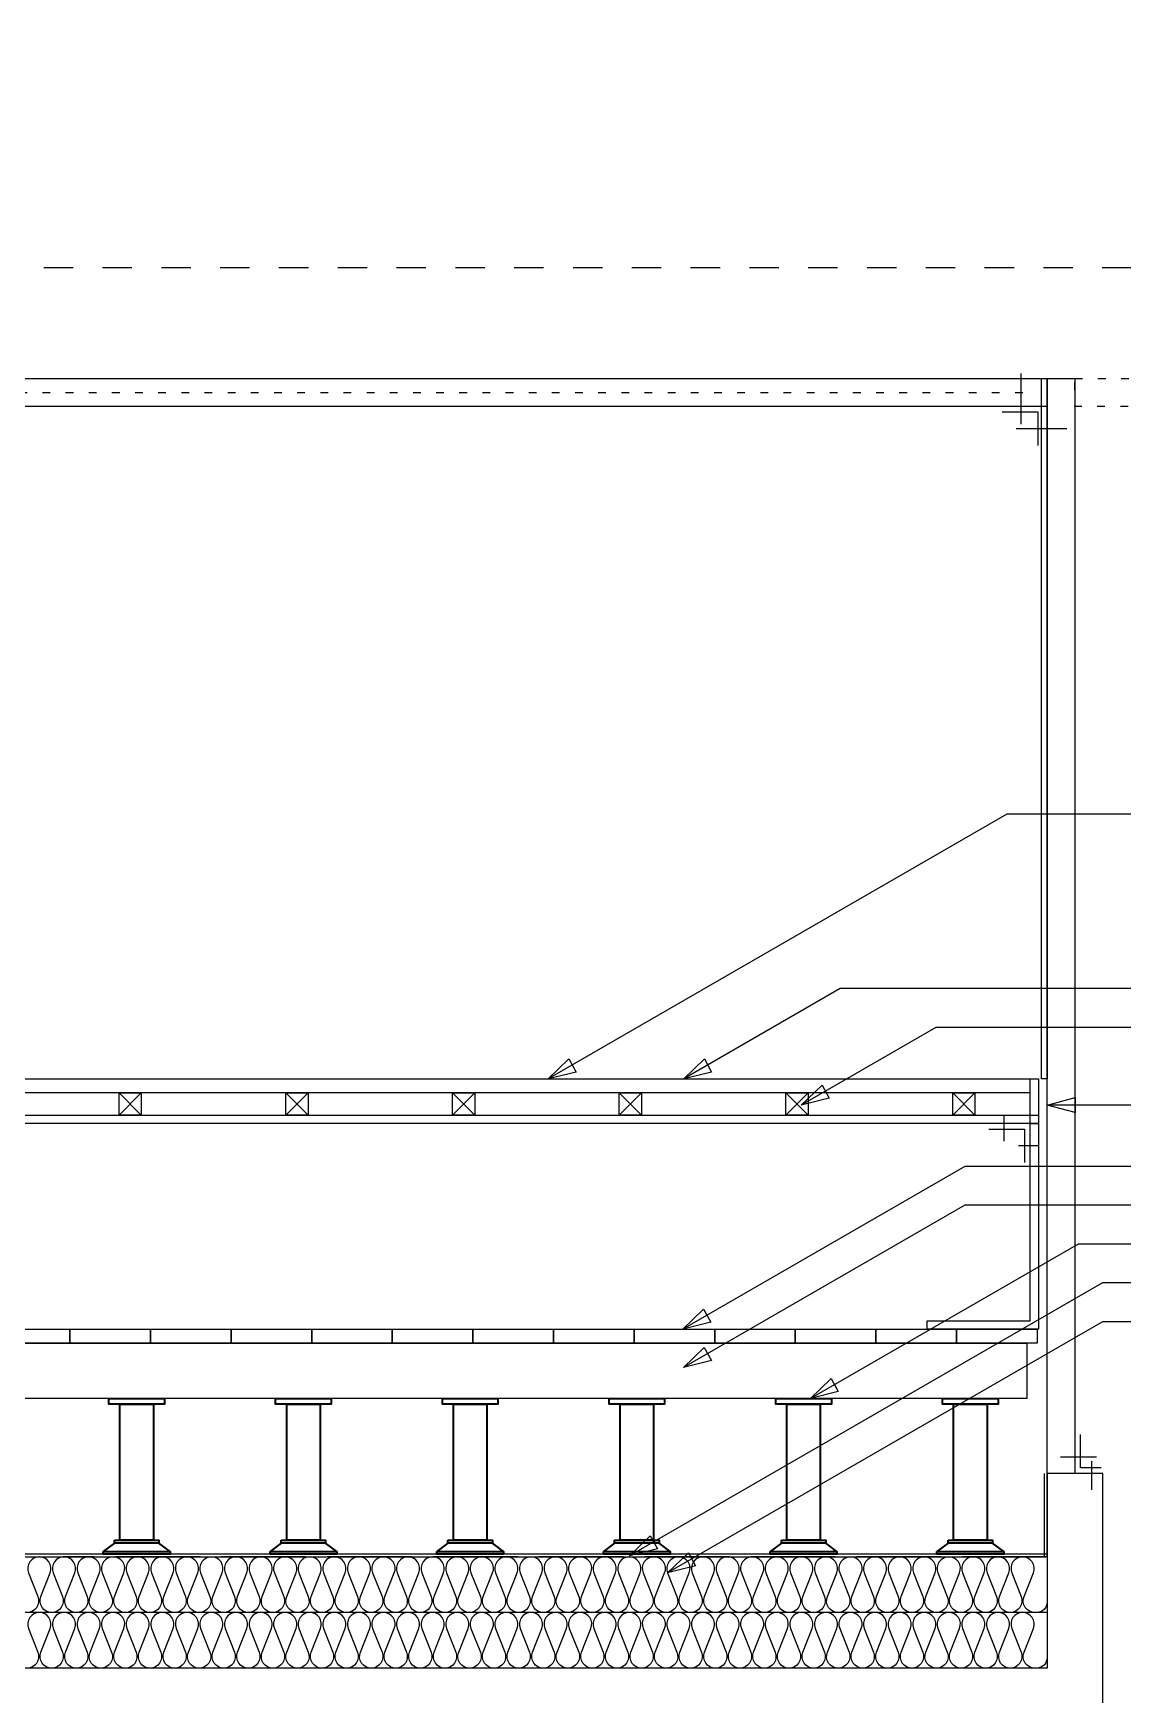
# Model space of a CAD drawing. Header units: centimetres. Extents: x 2501 to 22157, y -5565 to 9509.
# Drawn here: x 13525.2 to 13721.3, y 3585.9 to 3884.8 of the extents above; entities that cross this region are included whole.
import ezdxf

# ---------------------------------------------------------------- set-up
doc = ezdxf.new("R2010")
doc.units = ezdxf.units.CM
for name, pattern in [('Style de ligne -1', [0.75, 0.6, -0.15]), ('Style de ligne -15', [0.41656, 0.20828, -0.20828]), ('Style de ligne -18', [2.08328, 1.25, -0.41656, 0.13886, -0.27786]), ('Style de ligne -27', [0.164042, 0.054681, -0.109361])]:
    doc.linetypes.add(name, pattern=pattern)
doc.layers.add('B BATI-murs', color=252, linetype='Continuous', lineweight=35)
for name, color, linetype in [('B Général', 252, 'Continuous'), ('C ANNOTATIONS-cotation', 252, 'Continuous'), ('Général', 252, 'Continuous')]:
    doc.layers.add(name, color=color, linetype=linetype)

# ---------------------------------------------------------------- blocks, each defined once
blk = doc.blocks.new('Groupe-142-1')
at = {"layer": 'B BATI-murs', "linetype": 'Continuous'}
for p, q in [((123847.95, -122354.51), (123845.95, -122356.01)), ((123857.95, -122356.01), (123855.95, -122354.51))]:
    blk.add_line(p, q, dxfattribs=at)
at = {"layer": 'B BATI-murs', "linetype": 'Continuous', "flags": 128}
for points in [[(123846.95, -122328.52), (123856.95, -122328.52), (123856.95, -122329.52), (123846.95, -122329.52)], [(123848.95, -122329.52), (123854.95, -122329.52), (123854.95, -122354.01), (123848.95, -122354.01)], [(123847.95, -122354.01), (123855.95, -122354.01), (123855.95, -122354.51), (123847.95, -122354.51)], [(123845.95, -122356.01), (123857.95, -122356.01), (123857.95, -122356.51), (123845.95, -122356.51)]]:
    blk.add_lwpolyline(points, close=True, dxfattribs=at)
blk = doc.blocks.new('Groupe-143-1')
at = {"layer": 'B BATI-murs', "linetype": 'Continuous'}
for p, q in [((123877.95, -122354.51), (123875.95, -122356.01)), ((123887.95, -122356.01), (123885.95, -122354.51))]:
    blk.add_line(p, q, dxfattribs=at)
at = {"layer": 'B BATI-murs', "linetype": 'Continuous', "flags": 128}
for points in [[(123876.95, -122328.52), (123886.95, -122328.52), (123886.95, -122329.52), (123876.95, -122329.52)], [(123878.95, -122329.52), (123884.95, -122329.52), (123884.95, -122354.01), (123878.95, -122354.01)], [(123877.95, -122354.01), (123885.95, -122354.01), (123885.95, -122354.51), (123877.95, -122354.51)], [(123875.95, -122356.01), (123887.95, -122356.01), (123887.95, -122356.51), (123875.95, -122356.51)]]:
    blk.add_lwpolyline(points, close=True, dxfattribs=at)
blk = doc.blocks.new('Groupe-144-1')
at = {"layer": 'B BATI-murs', "linetype": 'Continuous'}
for p, q in [((123907.95, -122354.51), (123905.95, -122356.01)), ((123917.95, -122356.01), (123915.95, -122354.51))]:
    blk.add_line(p, q, dxfattribs=at)
at = {"layer": 'B BATI-murs', "linetype": 'Continuous', "flags": 128}
for points in [[(123906.95, -122328.52), (123916.95, -122328.52), (123916.95, -122329.52), (123906.95, -122329.52)], [(123908.95, -122329.52), (123914.95, -122329.52), (123914.95, -122354.01), (123908.95, -122354.01)], [(123907.95, -122354.01), (123915.95, -122354.01), (123915.95, -122354.51), (123907.95, -122354.51)], [(123905.95, -122356.01), (123917.95, -122356.01), (123917.95, -122356.51), (123905.95, -122356.51)]]:
    blk.add_lwpolyline(points, close=True, dxfattribs=at)
blk = doc.blocks.new('Groupe-145-1')
at = {"layer": 'B BATI-murs', "linetype": 'Continuous'}
for p, q in [((123937.95, -122354.51), (123935.95, -122356.01)), ((123947.95, -122356.01), (123945.95, -122354.51))]:
    blk.add_line(p, q, dxfattribs=at)
at = {"layer": 'B BATI-murs', "linetype": 'Continuous', "flags": 128}
for points in [[(123936.95, -122328.52), (123946.95, -122328.52), (123946.95, -122329.52), (123936.95, -122329.52)], [(123938.95, -122329.52), (123944.95, -122329.52), (123944.95, -122354.01), (123938.95, -122354.01)], [(123937.95, -122354.01), (123945.95, -122354.01), (123945.95, -122354.51), (123937.95, -122354.51)], [(123935.95, -122356.01), (123947.95, -122356.01), (123947.95, -122356.51), (123935.95, -122356.51)]]:
    blk.add_lwpolyline(points, close=True, dxfattribs=at)
blk = doc.blocks.new('Groupe-146-1')
at = {"layer": 'B BATI-murs', "linetype": 'Continuous'}
for p, q in [((123967.95, -122354.51), (123965.95, -122356.01)), ((123977.95, -122356.01), (123975.95, -122354.51))]:
    blk.add_line(p, q, dxfattribs=at)
at = {"layer": 'B BATI-murs', "linetype": 'Continuous', "flags": 128}
for points in [[(123966.95, -122328.52), (123976.95, -122328.52), (123976.95, -122329.52), (123966.95, -122329.52)], [(123968.95, -122329.52), (123974.95, -122329.52), (123974.95, -122354.01), (123968.95, -122354.01)], [(123967.95, -122354.01), (123975.95, -122354.01), (123975.95, -122354.51), (123967.95, -122354.51)], [(123965.95, -122356.01), (123977.95, -122356.01), (123977.95, -122356.51), (123965.95, -122356.51)]]:
    blk.add_lwpolyline(points, close=True, dxfattribs=at)
blk = doc.blocks.new('Groupe-147-1')
at = {"layer": 'B BATI-murs', "linetype": 'Continuous'}
for p, q in [((123997.95, -122354.51), (123995.95, -122356.01)), ((124007.95, -122356.01), (124005.95, -122354.51))]:
    blk.add_line(p, q, dxfattribs=at)
at = {"layer": 'B BATI-murs', "linetype": 'Continuous', "flags": 128}
for points in [[(123996.95, -122328.52), (124006.95, -122328.52), (124006.95, -122329.52), (123996.95, -122329.52)], [(123998.95, -122329.52), (124004.95, -122329.52), (124004.95, -122354.01), (123998.95, -122354.01)], [(123997.95, -122354.01), (124005.95, -122354.01), (124005.95, -122354.51), (123997.95, -122354.51)], [(123995.95, -122356.01), (124007.95, -122356.01), (124007.95, -122356.51), (123995.95, -122356.51)]]:
    blk.add_lwpolyline(points, close=True, dxfattribs=at)
blk = doc.blocks.new('Groupe-151-1')
at = {"layer": 'B Général'}
for p, q in [((124015.28, -122356.78), (124015.28, -122342)), ((124015.78, -122356.78), (124015.78, -122342)), ((124015.6, -122356.53), (123609.08, -122356.53)), ((124015.6, -122357.03), (123609.08, -122357.03))]:
    blk.add_line(p, q, dxfattribs=at)
at = {"layer": 'B Général', "linetype": 'Style de ligne -1', "ltscale": 25.4}
blk.add_line((124015.76, -122357), (123838.73, -122357), dxfattribs=at)
at = {"layer": 'B Général', "linetype": 'Continuous'}
blk.add_line((124015.76, -122367.02), (123609.08, -122367.02), dxfattribs=at)
at = {"layer": 'B Général', "linetype": 'Continuous', "flags": 128}
for points in [[(123825.45, -122316.02), (123839.95, -122316.02), (123839.95, -122318.52), (123825.45, -122318.52)], [(123839.95, -122316.02), (123854.45, -122316.02), (123854.45, -122318.52), (123839.95, -122318.52)], [(123854.45, -122316.02), (123868.95, -122316.02), (123868.95, -122318.52), (123854.45, -122318.52)], [(123868.95, -122316.02), (123883.45, -122316.02), (123883.45, -122318.52), (123868.95, -122318.52)], [(123883.45, -122316.02), (123897.95, -122316.02), (123897.95, -122318.52), (123883.45, -122318.52)], [(123897.95, -122316.02), (123912.45, -122316.02), (123912.45, -122318.52), (123897.95, -122318.52)], [(123912.45, -122316.02), (123926.95, -122316.02), (123926.95, -122318.52), (123912.45, -122318.52)], [(123926.95, -122316.02), (123941.45, -122316.02), (123941.45, -122318.52), (123926.95, -122318.52)], [(123941.45, -122316.02), (123955.95, -122316.02), (123955.95, -122318.52), (123941.45, -122318.52)], [(123955.95, -122316.02), (123970.45, -122316.02), (123970.45, -122318.52), (123955.95, -122318.52)], [(123970.45, -122316.02), (123984.95, -122316.02), (123984.95, -122318.52), (123970.45, -122318.52)], [(123984.95, -122316.02), (123999.45, -122316.02), (123999.45, -122318.52), (123984.95, -122318.52)], [(123999.45, -122316.02), (124013.95, -122316.02), (124013.95, -122318.52), (123999.45, -122318.52)]]:
    blk.add_lwpolyline(points, close=True, dxfattribs=at)
for points in [[(123853.24, -122362), (123854.08, -122359.85, 0.528335), (123852.14, -122357, 0.528335), (123850.19, -122359.85), (123851.87, -122364.15, -0.528335), (123849.93, -122367, -0.528335), (123847.98, -122364.15), (123849.66, -122359.85, 0.528335), (123847.72, -122357, 0.528335), (123845.77, -122359.85), (123847.45, -122364.15, -0.528335), (123845.5, -122367, -0.528335), (123843.56, -122364.15), (123845.24, -122359.85, 0.528335), (123843.29, -122357, 0.528335), (123841.35, -122359.85), (123843.03, -122364.15, -0.528335), (123841.08, -122367, -0.528335), (123839.13, -122364.15), (123840.82, -122359.85, 0.528335), (123838.87, -122357, 0.528335), (123836.92, -122359.85), (123838.61, -122364.15, -0.528335), (123836.66, -122367, -0.528335), (123834.71, -122364.15), (123836.39, -122359.85, 0.528335), (123834.45, -122357, 0.528335), (123832.5, -122359.85), (123834.18, -122364.15, -0.528335), (123832.24, -122367, -0.528335)], [(123906.31, -122362), (123907.15, -122359.85, 0.528335), (123905.21, -122357, 0.528335), (123903.26, -122359.85), (123904.94, -122364.15, -0.528335), (123902.99, -122367, -0.528335), (123901.05, -122364.15), (123902.73, -122359.85, 0.528335), (123900.78, -122357, 0.528335), (123898.84, -122359.85), (123900.52, -122364.15, -0.528335), (123898.57, -122367, -0.528335), (123896.63, -122364.15), (123898.31, -122359.85, 0.528335), (123896.36, -122357, 0.528335), (123894.41, -122359.85), (123896.1, -122364.15, -0.528335), (123894.15, -122367, -0.528335), (123892.2, -122364.15), (123893.89, -122359.85, 0.528335), (123891.94, -122357, 0.528335), (123889.99, -122359.85), (123891.67, -122364.15, -0.528335), (123889.73, -122367, -0.528335), (123887.78, -122364.15), (123889.46, -122359.85, 0.528335), (123887.52, -122357, 0.528335), (123885.57, -122359.85), (123887.25, -122364.15, -0.528335), (123885.31, -122367, -0.528335), (123883.36, -122364.15), (123885.04, -122359.85, 0.528335), (123883.09, -122357, 0.528335), (123881.15, -122359.85), (123882.83, -122364.15, -0.528335), (123880.88, -122367, -0.528335), (123878.94, -122364.15), (123880.62, -122359.85, 0.528335), (123878.67, -122357, 0.528335), (123876.72, -122359.85), (123878.41, -122364.15, -0.528335), (123876.46, -122367, -0.528335), (123874.51, -122364.15), (123876.2, -122359.85, 0.528335), (123874.25, -122357, 0.528335), (123872.3, -122359.85), (123873.98, -122364.15, -0.528335), (123872.04, -122367, -0.528335), (123870.09, -122364.15), (123871.77, -122359.85, 0.528335), (123869.83, -122357, 0.528335), (123867.88, -122359.85), (123869.56, -122364.15, -0.528335), (123867.62, -122367, -0.528335), (123865.67, -122364.15), (123867.35, -122359.85, 0.528335), (123865.4, -122357, 0.528335), (123863.46, -122359.85), (123865.14, -122364.15, -0.528335), (123863.19, -122367, -0.528335), (123861.25, -122364.15), (123862.93, -122359.85, 0.528335), (123860.98, -122357, 0.528335), (123859.04, -122359.85), (123860.72, -122364.15, -0.528335), (123858.77, -122367, -0.528335), (123856.82, -122364.15), (123858.51, -122359.85, 0.528335), (123856.56, -122357, 0.528335), (123854.61, -122359.85), (123856.3, -122364.15, -0.528335), (123854.35, -122367, -0.528335), (123852.4, -122364.15), (123854.08, -122359.85, 0.528335), (123852.14, -122357)], [(123961.59, -122362), (123962.43, -122364.15, -0.528335), (123960.49, -122367, -0.528335), (123958.54, -122364.15), (123960.22, -122359.85, 0.528335), (123958.27, -122357, 0.528335), (123956.33, -122359.85), (123958.01, -122364.15, -0.528335), (123956.06, -122367, -0.528335), (123954.12, -122364.15), (123955.8, -122359.85, 0.528335), (123953.85, -122357, 0.528335), (123951.9, -122359.85), (123953.59, -122364.15, -0.528335), (123951.64, -122367, -0.528335), (123949.69, -122364.15), (123951.38, -122359.85, 0.528335), (123949.43, -122357, 0.528335), (123947.48, -122359.85), (123949.16, -122364.15, -0.528335), (123947.22, -122367, -0.528335), (123945.27, -122364.15), (123946.95, -122359.85, 0.528335), (123945.01, -122357, 0.528335), (123943.06, -122359.85), (123944.74, -122364.15, -0.528335), (123942.8, -122367, -0.528335), (123940.85, -122364.15), (123942.53, -122359.85, 0.528335), (123940.58, -122357, 0.528335), (123938.64, -122359.85), (123940.32, -122364.15, -0.528335), (123938.37, -122367, -0.528335), (123936.43, -122364.15), (123938.11, -122359.85, 0.528335), (123936.16, -122357, 0.528335), (123934.22, -122359.85), (123935.9, -122364.15, -0.528335), (123933.95, -122367, -0.528335), (123932, -122364.15), (123933.69, -122359.85, 0.528335), (123931.74, -122357, 0.528335), (123929.79, -122359.85), (123931.48, -122364.15, -0.528335), (123929.53, -122367, -0.528335), (123927.58, -122364.15), (123929.26, -122359.85, 0.528335), (123927.32, -122357, 0.528335), (123925.37, -122359.85), (123927.05, -122364.15, -0.528335), (123925.11, -122367, -0.528335), (123923.16, -122364.15), (123924.84, -122359.85, 0.528335), (123922.9, -122357, 0.528335), (123920.95, -122359.85), (123922.63, -122364.15, -0.528335), (123920.68, -122367, -0.528335), (123918.74, -122364.15), (123920.42, -122359.85, 0.528335), (123918.47, -122357, 0.528335), (123916.53, -122359.85), (123918.21, -122364.15, -0.528335), (123916.26, -122367, -0.528335), (123914.31, -122364.15), (123916, -122359.85, 0.528335), (123914.05, -122357, 0.528335), (123912.1, -122359.85), (123913.79, -122364.15, -0.528335), (123911.84, -122367, -0.528335), (123909.89, -122364.15), (123911.57, -122359.85, 0.528335), (123909.63, -122357, 0.528335), (123907.68, -122359.85), (123909.36, -122364.15, -0.528335), (123907.42, -122367, -0.528335), (123905.47, -122364.15), (123906.31, -122362)], [(124015.76, -122365.12, -0.414214), (124013.89, -122367), (124013.55, -122367, -0.528335), (124011.61, -122364.15), (124013.29, -122359.85, 0.528335), (124011.34, -122357, 0.528335), (124009.4, -122359.85), (124011.08, -122364.15, -0.528335), (124009.13, -122367, -0.528335), (124007.18, -122364.15), (124008.87, -122359.85, 0.528335), (124006.92, -122357, 0.528335), (124004.97, -122359.85), (124006.66, -122364.15, -0.528335), (124004.71, -122367, -0.528335), (124002.76, -122364.15), (124004.44, -122359.85, 0.528335), (124002.5, -122357, 0.528335), (124000.55, -122359.85), (124002.23, -122364.15, -0.528335), (124000.29, -122367, -0.528335), (123998.34, -122364.15), (124000.02, -122359.85, 0.528335), (123998.08, -122357, 0.528335), (123996.13, -122359.85), (123997.81, -122364.15, -0.528335), (123995.86, -122367, -0.528335), (123993.92, -122364.15), (123995.6, -122359.85, 0.528335), (123993.65, -122357, 0.528335), (123991.71, -122359.85), (123993.39, -122364.15, -0.528335), (123991.44, -122367, -0.528335), (123989.49, -122364.15), (123991.18, -122359.85, 0.528335), (123989.23, -122357, 0.528335), (123987.28, -122359.85), (123988.97, -122364.15, -0.528335), (123987.02, -122367, -0.528335), (123985.07, -122364.15), (123986.75, -122359.85, 0.528335), (123984.81, -122357, 0.528335), (123982.86, -122359.85), (123984.54, -122364.15, -0.528335), (123982.6, -122367, -0.528335), (123980.65, -122364.15), (123982.33, -122359.85, 0.528335), (123980.39, -122357, 0.528335), (123978.44, -122359.85), (123980.12, -122364.15, -0.528335), (123978.17, -122367, -0.528335), (123976.23, -122364.15), (123977.91, -122359.85, 0.528335), (123975.96, -122357, 0.528335), (123974.02, -122359.85), (123975.7, -122364.15, -0.528335), (123973.75, -122367, -0.528335), (123971.81, -122364.15), (123973.49, -122359.85, 0.528335), (123971.54, -122357, 0.528335), (123969.59, -122359.85), (123971.28, -122364.15, -0.528335), (123969.33, -122367, -0.528335), (123967.38, -122364.15), (123969.07, -122359.85, 0.528335), (123967.12, -122357, 0.528335), (123965.17, -122359.85), (123966.85, -122364.15, -0.528335), (123964.91, -122367, -0.528335), (123962.96, -122364.15), (123964.64, -122359.85, 0.528335), (123962.7, -122357, 0.528335), (123960.75, -122359.85), (123961.59, -122362)], [(123853.24, -122372), (123854.08, -122369.85, 0.528335), (123852.14, -122367, 0.528335), (123850.19, -122369.85), (123851.87, -122374.15, -0.528335), (123849.93, -122377, -0.528335), (123847.98, -122374.15), (123849.66, -122369.85, 0.528335), (123847.72, -122367, 0.528335), (123845.77, -122369.85), (123847.45, -122374.15, -0.528335), (123845.5, -122377, -0.528335), (123843.56, -122374.15), (123845.24, -122369.85, 0.528335), (123843.29, -122367, 0.528335), (123841.35, -122369.85), (123843.03, -122374.15, -0.528335), (123841.08, -122377, -0.528335), (123839.13, -122374.15), (123840.82, -122369.85, 0.528335), (123838.87, -122367, 0.528335), (123836.92, -122369.85), (123838.61, -122374.15, -0.528335), (123836.66, -122377, -0.528335), (123834.71, -122374.15), (123836.39, -122369.85, 0.528335), (123834.45, -122367, 0.528335), (123832.5, -122369.85), (123834.18, -122374.15, -0.528335), (123832.24, -122377, -0.528335)], [(123906.31, -122372), (123907.15, -122369.85, 0.528335), (123905.21, -122367, 0.528335), (123903.26, -122369.85), (123904.94, -122374.15, -0.528335), (123902.99, -122377, -0.528335), (123901.05, -122374.15), (123902.73, -122369.85, 0.528335), (123900.78, -122367, 0.528335), (123898.84, -122369.85), (123900.52, -122374.15, -0.528335), (123898.57, -122377, -0.528335), (123896.63, -122374.15), (123898.31, -122369.85, 0.528335), (123896.36, -122367, 0.528335), (123894.41, -122369.85), (123896.1, -122374.15, -0.528335), (123894.15, -122377, -0.528335), (123892.2, -122374.15), (123893.89, -122369.85, 0.528335), (123891.94, -122367, 0.528335), (123889.99, -122369.85), (123891.67, -122374.15, -0.528335), (123889.73, -122377, -0.528335), (123887.78, -122374.15), (123889.46, -122369.85, 0.528335), (123887.52, -122367, 0.528335), (123885.57, -122369.85), (123887.25, -122374.15, -0.528335), (123885.31, -122377, -0.528335), (123883.36, -122374.15), (123885.04, -122369.85, 0.528335), (123883.09, -122367, 0.528335), (123881.15, -122369.85), (123882.83, -122374.15, -0.528335), (123880.88, -122377, -0.528335), (123878.94, -122374.15), (123880.62, -122369.85, 0.528335), (123878.67, -122367, 0.528335), (123876.72, -122369.85), (123878.41, -122374.15, -0.528335), (123876.46, -122377, -0.528335), (123874.51, -122374.15), (123876.2, -122369.85, 0.528335), (123874.25, -122367, 0.528335), (123872.3, -122369.85), (123873.98, -122374.15, -0.528335), (123872.04, -122377, -0.528335), (123870.09, -122374.15), (123871.77, -122369.85, 0.528335), (123869.83, -122367, 0.528335), (123867.88, -122369.85), (123869.56, -122374.15, -0.528335), (123867.62, -122377, -0.528335), (123865.67, -122374.15), (123867.35, -122369.85, 0.528335), (123865.4, -122367, 0.528335), (123863.46, -122369.85), (123865.14, -122374.15, -0.528335), (123863.19, -122377, -0.528335), (123861.25, -122374.15), (123862.93, -122369.85, 0.528335), (123860.98, -122367, 0.528335), (123859.04, -122369.85), (123860.72, -122374.15, -0.528335), (123858.77, -122377, -0.528335), (123856.82, -122374.15), (123858.51, -122369.85, 0.528335), (123856.56, -122367, 0.528335), (123854.61, -122369.85), (123856.3, -122374.15, -0.528335), (123854.35, -122377, -0.528335), (123852.4, -122374.15), (123854.08, -122369.85, 0.528335), (123852.14, -122367)], [(123961.59, -122372), (123962.43, -122374.15, -0.528335), (123960.49, -122377, -0.528335), (123958.54, -122374.15), (123960.22, -122369.85, 0.528335), (123958.27, -122367, 0.528335), (123956.33, -122369.85), (123958.01, -122374.15, -0.528335), (123956.06, -122377, -0.528335), (123954.12, -122374.15), (123955.8, -122369.85, 0.528335), (123953.85, -122367, 0.528335), (123951.9, -122369.85), (123953.59, -122374.15, -0.528335), (123951.64, -122377, -0.528335), (123949.69, -122374.15), (123951.38, -122369.85, 0.528335), (123949.43, -122367, 0.528335), (123947.48, -122369.85), (123949.16, -122374.15, -0.528335), (123947.22, -122377, -0.528335), (123945.27, -122374.15), (123946.95, -122369.85, 0.528335), (123945.01, -122367, 0.528335), (123943.06, -122369.85), (123944.74, -122374.15, -0.528335), (123942.8, -122377, -0.528335), (123940.85, -122374.15), (123942.53, -122369.85, 0.528335), (123940.58, -122367, 0.528335), (123938.64, -122369.85), (123940.32, -122374.15, -0.528335), (123938.37, -122377, -0.528335), (123936.43, -122374.15), (123938.11, -122369.85, 0.528335), (123936.16, -122367, 0.528335), (123934.22, -122369.85), (123935.9, -122374.15, -0.528335), (123933.95, -122377, -0.528335), (123932, -122374.15), (123933.69, -122369.85, 0.528335), (123931.74, -122367, 0.528335), (123929.79, -122369.85), (123931.48, -122374.15, -0.528335), (123929.53, -122377, -0.528335), (123927.58, -122374.15), (123929.26, -122369.85, 0.528335), (123927.32, -122367, 0.528335), (123925.37, -122369.85), (123927.05, -122374.15, -0.528335), (123925.11, -122377, -0.528335), (123923.16, -122374.15), (123924.84, -122369.85, 0.528335), (123922.9, -122367, 0.528335), (123920.95, -122369.85), (123922.63, -122374.15, -0.528335), (123920.68, -122377, -0.528335), (123918.74, -122374.15), (123920.42, -122369.85, 0.528335), (123918.47, -122367, 0.528335), (123916.53, -122369.85), (123918.21, -122374.15, -0.528335), (123916.26, -122377, -0.528335), (123914.31, -122374.15), (123916, -122369.85, 0.528335), (123914.05, -122367, 0.528335), (123912.1, -122369.85), (123913.79, -122374.15, -0.528335), (123911.84, -122377, -0.528335), (123909.89, -122374.15), (123911.57, -122369.85, 0.528335), (123909.63, -122367, 0.528335), (123907.68, -122369.85), (123909.36, -122374.15, -0.528335), (123907.42, -122377, -0.528335), (123905.47, -122374.15), (123906.31, -122372)], [(124015.76, -122375.12, -0.414214), (124013.89, -122377), (124013.55, -122377, -0.528335), (124011.61, -122374.15), (124013.29, -122369.85, 0.528335), (124011.34, -122367, 0.528335), (124009.4, -122369.85), (124011.08, -122374.15, -0.528335), (124009.13, -122377, -0.528335), (124007.18, -122374.15), (124008.87, -122369.85, 0.528335), (124006.92, -122367, 0.528335), (124004.97, -122369.85), (124006.66, -122374.15, -0.528335), (124004.71, -122377, -0.528335), (124002.76, -122374.15), (124004.44, -122369.85, 0.528335), (124002.5, -122367, 0.528335), (124000.55, -122369.85), (124002.23, -122374.15, -0.528335), (124000.29, -122377, -0.528335), (123998.34, -122374.15), (124000.02, -122369.85, 0.528335), (123998.08, -122367, 0.528335), (123996.13, -122369.85), (123997.81, -122374.15, -0.528335), (123995.86, -122377, -0.528335), (123993.92, -122374.15), (123995.6, -122369.85, 0.528335), (123993.65, -122367, 0.528335), (123991.71, -122369.85), (123993.39, -122374.15, -0.528335), (123991.44, -122377, -0.528335), (123989.49, -122374.15), (123991.18, -122369.85, 0.528335), (123989.23, -122367, 0.528335), (123987.28, -122369.85), (123988.97, -122374.15, -0.528335), (123987.02, -122377, -0.528335), (123985.07, -122374.15), (123986.75, -122369.85, 0.528335), (123984.81, -122367, 0.528335), (123982.86, -122369.85), (123984.54, -122374.15, -0.528335), (123982.6, -122377, -0.528335), (123980.65, -122374.15), (123982.33, -122369.85, 0.528335), (123980.39, -122367, 0.528335), (123978.44, -122369.85), (123980.12, -122374.15, -0.528335), (123978.17, -122377, -0.528335), (123976.23, -122374.15), (123977.91, -122369.85, 0.528335), (123975.96, -122367, 0.528335), (123974.02, -122369.85), (123975.7, -122374.15, -0.528335), (123973.75, -122377, -0.528335), (123971.81, -122374.15), (123973.49, -122369.85, 0.528335), (123971.54, -122367, 0.528335), (123969.59, -122369.85), (123971.28, -122374.15, -0.528335), (123969.33, -122377, -0.528335), (123967.38, -122374.15), (123969.07, -122369.85, 0.528335), (123967.12, -122367, 0.528335), (123965.17, -122369.85), (123966.85, -122374.15, -0.528335), (123964.91, -122377, -0.528335), (123962.96, -122374.15), (123964.64, -122369.85, 0.528335), (123962.7, -122367, 0.528335), (123960.75, -122369.85), (123961.59, -122372)]]:
    blk.add_lwpolyline(points, format="xyb", dxfattribs=at)
at = {"layer": 'Général', "linetype": 'Continuous', "flags": 128}
blk.add_lwpolyline([(123768.2, -122328.52), (123768.2, -122318.52), (124012.14, -122318.52), (124012.14, -122328.52)], close=True, dxfattribs=at)
at = {"layer": 'Général'}
for name in ['Groupe-142-1', 'Groupe-143-1', 'Groupe-144-1', 'Groupe-145-1', 'Groupe-146-1', 'Groupe-147-1']:
    blk.add_blockref(name, (0, 0), dxfattribs=at)
blk = doc.blocks.new('Groupe-152-1')
at = {"layer": 'B Général', "linetype": 'Continuous', "flags": 128}
blk.add_lwpolyline([(123788.78, -122273.52), (123792.78, -122273.52), (123792.78, -122277.52), (123788.78, -122277.52)], close=True, dxfattribs=at)
at = {"layer": 'C ANNOTATIONS-cotation', "linetype": 'Continuous'}
for p, q in [((123788.78, -122277.52), (123792.78, -122273.52)), ((123788.78, -122273.52), (123792.78, -122277.52))]:
    blk.add_line(p, q, dxfattribs=at)
blk = doc.blocks.new('Groupe-153-1')
at = {"layer": 'B Général', "linetype": 'Continuous', "flags": 128}
blk.add_lwpolyline([(123818.78, -122273.52), (123822.78, -122273.52), (123822.78, -122277.52), (123818.78, -122277.52)], close=True, dxfattribs=at)
at = {"layer": 'C ANNOTATIONS-cotation', "linetype": 'Continuous'}
for p, q in [((123818.78, -122277.52), (123822.78, -122273.52)), ((123818.78, -122273.52), (123822.78, -122277.52))]:
    blk.add_line(p, q, dxfattribs=at)
blk = doc.blocks.new('Groupe-154-1')
at = {"layer": 'B Général', "linetype": 'Continuous', "flags": 128}
blk.add_lwpolyline([(123848.78, -122273.52), (123852.78, -122273.52), (123852.78, -122277.52), (123848.78, -122277.52)], close=True, dxfattribs=at)
at = {"layer": 'C ANNOTATIONS-cotation', "linetype": 'Continuous'}
for p, q in [((123848.78, -122277.52), (123852.78, -122273.52)), ((123848.78, -122273.52), (123852.78, -122277.52))]:
    blk.add_line(p, q, dxfattribs=at)
blk = doc.blocks.new('Groupe-155-1')
at = {"layer": 'B Général', "linetype": 'Continuous', "flags": 128}
blk.add_lwpolyline([(123878.78, -122273.52), (123882.78, -122273.52), (123882.78, -122277.52), (123878.78, -122277.52)], close=True, dxfattribs=at)
at = {"layer": 'C ANNOTATIONS-cotation', "linetype": 'Continuous'}
for p, q in [((123878.78, -122277.52), (123882.78, -122273.52)), ((123878.78, -122273.52), (123882.78, -122277.52))]:
    blk.add_line(p, q, dxfattribs=at)
blk = doc.blocks.new('Groupe-156-1')
at = {"layer": 'B Général', "linetype": 'Continuous', "flags": 128}
blk.add_lwpolyline([(123908.78, -122273.52), (123912.78, -122273.52), (123912.78, -122277.52), (123908.78, -122277.52)], close=True, dxfattribs=at)
at = {"layer": 'C ANNOTATIONS-cotation', "linetype": 'Continuous'}
for p, q in [((123908.78, -122277.52), (123912.78, -122273.52)), ((123908.78, -122273.52), (123912.78, -122277.52))]:
    blk.add_line(p, q, dxfattribs=at)
blk = doc.blocks.new('Groupe-157-1')
at = {"layer": 'B Général', "linetype": 'Continuous', "flags": 128}
blk.add_lwpolyline([(123938.78, -122273.52), (123942.78, -122273.52), (123942.78, -122277.52), (123938.78, -122277.52)], close=True, dxfattribs=at)
at = {"layer": 'C ANNOTATIONS-cotation', "linetype": 'Continuous'}
for p, q in [((123938.78, -122277.52), (123942.78, -122273.52)), ((123938.78, -122273.52), (123942.78, -122277.52))]:
    blk.add_line(p, q, dxfattribs=at)
blk = doc.blocks.new('Groupe-158-1')
at = {"layer": 'B Général', "linetype": 'Continuous', "flags": 128}
blk.add_lwpolyline([(123968.78, -122273.52), (123972.78, -122273.52), (123972.78, -122277.52), (123968.78, -122277.52)], close=True, dxfattribs=at)
at = {"layer": 'C ANNOTATIONS-cotation', "linetype": 'Continuous'}
for p, q in [((123968.78, -122277.52), (123972.78, -122273.52)), ((123968.78, -122273.52), (123972.78, -122277.52))]:
    blk.add_line(p, q, dxfattribs=at)
blk = doc.blocks.new('Groupe-159-1')
at = {"layer": 'B Général', "linetype": 'Continuous', "flags": 128}
blk.add_lwpolyline([(123998.78, -122273.52), (124002.78, -122273.52), (124002.78, -122277.52), (123998.78, -122277.52)], close=True, dxfattribs=at)
at = {"layer": 'C ANNOTATIONS-cotation', "linetype": 'Continuous'}
for p, q in [((123998.78, -122277.52), (124002.78, -122273.52)), ((123998.78, -122273.52), (124002.78, -122277.52))]:
    blk.add_line(p, q, dxfattribs=at)
blk = doc.blocks.new('Groupe-160-1')
at = {"layer": 'B Général', "linetype": 'Continuous'}
for p, q in [((123770.33, -122282.22), (123770.33, -122277.52)), ((124008.06, -122282.22), (124008.06, -122277.52)), ((123764.2, -122283.04), (123767.81, -122283.04)), ((124014.2, -122283.04), (124010.59, -122283.04))]:
    blk.add_line(p, q, dxfattribs=at)
at = {"layer": 'B Général', "linetype": 'Continuous', "flags": 128}
for points in [[(124014.2, -122279.02), (123764.2, -122279.02), (123764.2, -122271.02), (123765.7, -122271.02), (123765.7, -122277.52), (124014.2, -122277.52)], [(123765.2, -122271.02), (124014.2, -122271.02), (124014.2, -122279.02), (123765.2, -122279.02)], [(123766.49, -122271.02), (124012.64, -122271.02), (124012.64, -122273.52), (123766.49, -122273.52)], [(123766.49, -122271.02), (124012.64, -122271.02), (124012.64, -122273.52), (123766.49, -122273.52)], [(124012.7, -122271.02), (124014.2, -122271.02), (124014.2, -122279.02), (124012.7, -122279.02)], [(123784.2, -122314.52), (123784.2, -122316.02), (123764.2, -122316.02), (123764.2, -122279.02), (123765.7, -122279.02), (123765.7, -122314.52)], [(124014.2, -122316.02), (123994.2, -122316.02), (123994.2, -122314.52), (124012.7, -122314.52), (124012.7, -122279.02), (124014.2, -122279.02)]]:
    blk.add_lwpolyline(points, close=True, dxfattribs=at)
for points in [[(123773.13, -122280.02), (123766.7, -122280.02), (123766.7, -122286.06)], [(124005.26, -122280.02), (124011.7, -122280.02), (124011.7, -122286.06)]]:
    blk.add_lwpolyline(points, dxfattribs=at)
at = {"layer": 'B Général'}
for name in ['Groupe-152-1', 'Groupe-153-1', 'Groupe-154-1', 'Groupe-155-1', 'Groupe-156-1', 'Groupe-157-1', 'Groupe-158-1', 'Groupe-159-1']:
    blk.add_blockref(name, (0, 0), dxfattribs=at)
blk = doc.blocks.new('Groupe-174-1')
at = {"layer": 'B Général', "linetype": 'Continuous'}
blk.add_line((124154.04, -122275.71), (124015.79, -122275.71), dxfattribs=at)
at = {"layer": 'B Général', "linetype": 'Continuous', "flags": 128}
for points in [[(124154.04, -122223.37), (124008.54, -122223.37), (123926.01, -122271.02)], [(124154.04, -122254.75), (123978.54, -122254.75), (123950.37, -122271.02)], [(124154.04, -122261.74), (123995.75, -122261.74), (123971.54, -122275.72)], [(124154.04, -122286.74), (124000.94, -122286.74), (123950.23, -122316.02)], [(124154.04, -122293.72), (124000.94, -122293.72), (123950.34, -122322.94)], [(124154.04, -122300.71), (124021.34, -122300.71), (123973.17, -122328.52)], [(124154.04, -122307.69), (124025.75, -122307.69), (123940.62, -122356.78)], [(124154.04, -122314.68), (124025.75, -122314.68), (123947.48, -122359.85)]]:
    blk.add_lwpolyline(points, dxfattribs=at)
for points in [[(123931.03, -122269.77), (123926.01, -122271.02), (123929.73, -122267.42)], [(123955.39, -122269.77), (123950.37, -122271.02), (123954.09, -122267.42)], [(123976.56, -122274.47), (123971.54, -122275.72), (123975.26, -122272.12)], [(124020.79, -122277.05), (124015.79, -122275.71), (124020.79, -122274.37)], [(123955.25, -122314.77), (123950.23, -122316.02), (123953.95, -122312.42)], [(123955.36, -122321.69), (123950.34, -122322.94), (123954.06, -122319.35)], [(123978.19, -122327.27), (123973.17, -122328.52), (123976.89, -122324.92)], [(123945.65, -122355.52), (123940.62, -122356.78), (123944.35, -122353.18)], [(123952.5, -122358.6), (123947.48, -122359.85), (123951.21, -122356.26)]]:
    blk.add_lwpolyline(points, close=True, dxfattribs=at)

msp = doc.modelspace()

# ---------------------------------------------------------------- linework, layer by layer
at = {"layer": 'B Général', "linetype": 'Style de ligne -15', "ltscale": 25.4}
msp.add_line((13357.849, 3842.696), (13768.592, 3842.696), dxfattribs=at)
at = {"layer": 'B Général', "linetype": 'Continuous'}
for p, q in [((13703.018, 3814.496), (13703.018, 3823.602)), ((13711.208, 3813.673), (13702.103, 3813.673)), ((13710.1, 3628.738), (13716.573, 3628.738)), ((13715.658, 3627.915), (13715.658, 3622.8))]:
    msp.add_line(p, q, dxfattribs=at)
at = {"layer": 'B Général', "linetype": 'Style de ligne -27', "ltscale": 25.4}
msp.add_line((13410.241, 3820.196), (13705.151, 3820.196), dxfattribs=at)
at = {"layer": 'B Général', "linetype": 'Continuous', "flags": 128}
for points in [[(13707.656, 3822.696), (13707.656, 3817.696), (13385.254, 3817.696), (13385.254, 3822.696)], [(13706.656, 3822.683), (13707.656, 3822.683), (13707.656, 3696.696), (13706.656, 3696.696)], [(13707.656, 3822.683), (13712.656, 3822.683), (13712.656, 3625.701), (13707.656, 3625.701)], [(13717.666, 3625.715), (13707.687, 3625.715), (13707.683, 3590.696), (13457.602, 3590.696), (13457.602, 3590.715), (13385.254, 3590.715), (13385.254, 3590.696), (13300.985, 3590.696), (13300.985, 3565.696), (13717.709, 3565.696)]]:
    msp.add_lwpolyline(points, close=True, dxfattribs=at)
at = {"layer": 'B Général', "linetype": 'Style de ligne -27', "ltscale": 25.4, "flags": 128}
msp.add_lwpolyline([(13712.656, 3822.683), (13762.874, 3822.683), (13762.874, 3817.696), (13712.656, 3817.696)], close=True, dxfattribs=at)
at = {"layer": 'B Général', "linetype": 'Continuous', "flags": 128}
for points in [[(13699.567, 3816.696), (13706, 3816.696), (13706, 3810.65)], [(13717.419, 3626.715), (13713.676, 3626.715), (13713.676, 3632.761)]]:
    msp.add_lwpolyline(points, dxfattribs=at)
at = {"layer": 'B Général', "linetype": 'Style de ligne -18', "lineweight": 50, "ltscale": 25.4}
msp.add_open_spline([(4176.46, 5442.268), (4369.672, 5480.305), (4562.883, 5518.342), (4903.036, 5519.771), (5243.188, 5521.2), (5979.862, 5524.644), (6716.536, 5528.089), (7278.196, 5527.681), (7839.856, 5527.273), (8021.336, 5527.044), (8202.816, 5526.815), (8808.176, 5525.356), (9413.535, 5523.896), (10716.351, 5525.293), (12019.166, 5526.69), (12242.597, 5526.219), (12466.029, 5525.748), (12816.588, 5520.962), (13167.148, 5516.176), (13202.673, 5616.323), (13238.199, 5716.47), (13267.888, 5802.201), (13297.577, 5887.932), (13327.266, 5973.663), (13356.956, 6059.395), (13408.406, 6207.964), (13459.856, 6356.533), (13477.006, 6406.056), (13494.156, 6455.579), (13528.564, 6560.212), (13562.972, 6664.845), (13573.344, 6696.386), (13583.716, 6727.928), (13599.145, 6774.844), (13614.573, 6821.761), (13678.898, 7117.445), (13743.224, 7413.129), (13957.444, 7453.65), (14171.664, 7494.171), (14164.331, 7534.454), (14156.998, 7574.738), (14190.699, 7584.189), (14224.399, 7593.639), (14227.546, 7586.876), (14230.693, 7580.113), (14293.316, 7599.076), (14355.939, 7618.039), (14360.336, 7603.518), (14364.733, 7588.998), (14537.195, 7591.453), (14709.721, 7640.319), (14664.801, 7789.364), (14619.881, 7938.41), (15047.101, 8062.384), (15474.322, 8186.358), (15686.72, 8247.996), (15899.118, 8309.635), (15904.181, 8311.166), (15909.244, 8312.698), (15908.246, 8315.995), (15907.249, 8319.292), (17672.664, 8849.185), (19438.079, 9379.077), (19648.946, 9442.842), (19859.814, 9506.606), (20255.35, 9309.74), (20650.886, 9112.874), (20960.83, 8222.926), (21270.775, 7332.978), (21180.205, 7304.155), (21089.635, 7275.333), (21163.082, 7017.584), (21236.529, 6759.834), (21251.591, 6763.9), (21266.653, 6767.967), (21275.663, 6734.59), (21284.674, 6701.213), (21269.902, 6697.225), (21255.13, 6693.238), (21270.029, 6638.047), (21284.928, 6582.856), (21291.188, 6584.546), (21297.447, 6586.236), (21305.995, 6495.046), (21402.881, 6506.774), (21487.346, 6527.117), (21571.811, 6547.461), (21569.541, 6559.077), (21567.271, 6570.694), (21604.983, 6578.638), (21642.694, 6586.582), (21649.991, 6549.244), (21657.287, 6511.906), (21652.493, 6510.896), (21647.699, 6509.886), (21807.598, 5746.172), (21967.496, 4982.457), (21977.291, 4938.62), (21987.086, 4894.782), (22015.78, 4743.898), (22044.474, 4593.013), (22063.498, 4473.154), (22082.523, 4353.295), (22101.178, 4237.725), (22119.832, 4122.156), (22124.345, 4087.384), (22128.858, 4052.612), (22138.67, 3933.295), (22148.483, 3813.978), (22152.899, 3687.239), (22157.316, 3560.501), (22156.076, 3368.858), (22154.837, 3177.215), (22152.199, 3078.787), (22149.562, 2980.358), (22145.456, 2863.605), (22141.35, 2746.851), (22132.85, 2586.185), (22124.349, 2425.518), (22087.732, 1950.646), (22051.116, 1475.773), (21993.933, 847.273), (21936.75, 218.773), (21915.729, 183.154), (21894.709, 147.536), (21213.23, 141.566), (20531.75, 135.597), (20529.704, 160.058), (20527.657, 184.52), (20322.852, 176.691), (20118.047, 168.862), (19882.166, 159.845), (19646.285, 150.828), (19256.888, 145.182), (18867.491, 139.536), (18773.401, -158.054), (18679.311, -455.644), (18604.53, -1398.289), (18529.749, -2340.935), (18635.053, -2777.585), (18740.357, -3214.234), (18588.756, -3295.853), (18437.156, -3377.471), (18384.511, -3407.387), (18331.865, -3437.302), (18280.613, -3484.556), (18229.362, -3531.809), (18125.267, -3688.349), (18021.173, -3844.888), (17973.144, -3961.195), (17925.114, -4077.502), (17903.66, -4188.267), (17882.205, -4299.032), (17853.831, -4428.724), (17825.458, -4558.416), (17795.321, -4816.052), (17765.184, -5073.687), (17828.426, -5320.212), (17891.667, -5566.736), (16164.839, -5333.52), (14438.011, -5100.304), (14043.046, -5030.624), (13648.082, -4960.944), (13506.144, -4936.079), (13364.206, -4911.213), (13220.848, -4883.357), (13077.49, -4855.501), (12791.937, -4799.706), (12506.383, -4743.912), (12128.349, -4679.679), (11750.314, -4615.447), (11530.967, -4571.296), (11311.619, -4527.146), (10549.503, -4375.437), (9787.387, -4223.728), (9847.498, -3981.593), (9907.609, -3739.459), (9806.225, -3461.39), (9704.841, -3183.322), (9715.187, -3083.784), (9725.532, -2984.247), (9824.047, -2441.958), (9922.562, -1899.67), (9651.72, -1701.167), (9380.878, -1502.664), (9447.608, -1104.825), (9514.339, -706.985), (9834.998, -611.033), (10155.657, -515.081), (10247.114, 11.583), (10338.572, 538.246), (10143.199, 564.034), (9947.826, 589.823), (9948.48, 594.78), (9949.134, 599.737), (9614.75, 638.685), (9280.365, 677.634), (8737.859, 744.574), (8195.353, 811.514), (7103.907, 948.262), (6012.462, 1085.009), (5516.207, 1145.917), (5019.951, 1206.825), (4567.057, 1262.265), (4114.163, 1317.705), (4102.18, 1307.409), (4090.197, 1297.113), (3869.944, 1322.11), (3649.69, 1347.106), (3455.22, 1370.405), (3260.751, 1393.703), (3258.524, 1373.559), (3256.298, 1353.416), (2884.962, 1399.248), (2513.626, 1445.079), (2816.189, 2481.825), (3118.751, 3518.57), (3122.583, 3517.421), (3126.415, 3516.272), (3182.803, 3704.332), (3239.191, 3892.391), (3244.935, 3911.549), (3250.679, 3930.706), (3342.693, 4248.166), (3434.706, 4565.625), (3504.837, 4748.285), (3574.967, 4930.944), (3700.503, 5086.554), (3826.038, 5242.164), (4001.249, 5342.216), (4176.46, 5442.268)], degree=2, knots=[0, 0, 0, 1, 1, 2, 2, 3, 3, 4, 4, 5, 5, 6, 6, 7, 7, 8, 8, 9, 9, 10, 10, 11, 11, 12, 12, 13, 13, 14, 14, 15, 15, 16, 16, 17, 17, 18, 18, 19, 19, 20, 20, 21, 21, 22, 22, 23, 23, 24, 24, 25, 25, 26, 26, 27, 27, 28, 28, 29, 29, 30, 30, 31, 31, 32, 32, 33, 33, 34, 34, 35, 35, 36, 36, 37, 37, 38, 38, 39, 39, 40, 40, 41, 41, 42, 42, 43, 43, 44, 44, 45, 45, 46, 46, 47, 47, 48, 48, 49, 49, 50, 50, 51, 51, 52, 52, 53, 53, 54, 54, 55, 55, 56, 56, 57, 57, 58, 58, 59, 59, 60, 60, 61, 61, 62, 62, 63, 63, 64, 64, 65, 65, 66, 66, 67, 67, 68, 68, 69, 69, 70, 70, 71, 71, 72, 72, 73, 73, 74, 74, 75, 75, 76, 76, 77, 77, 78, 78, 79, 79, 80, 80, 81, 81, 82, 82, 83, 83, 84, 84, 85, 85, 86, 86, 87, 87, 88, 88, 89, 89, 90, 90, 91, 91, 92, 92, 93, 93, 94, 94, 95, 95, 96, 96, 97, 97, 98, 98, 99, 99, 100, 100, 101, 101, 102, 102, 103, 103, 104, 104, 105, 105, 106, 106, 107, 107, 108, 108, 109, 109, 110, 110, 111, 111, 112, 112, 113, 113, 114, 114, 115, 115, 115], dxfattribs=at)

# ---------------------------------------------------------------- block references
at = {"layer": 'B Général'}
for name in ['Groupe-174-1', 'Groupe-160-1', 'Groupe-151-1']:
    msp.add_blockref(name, (-110308.095, 125967.714), dxfattribs=at)

doc.saveas('drawing.dxf')
